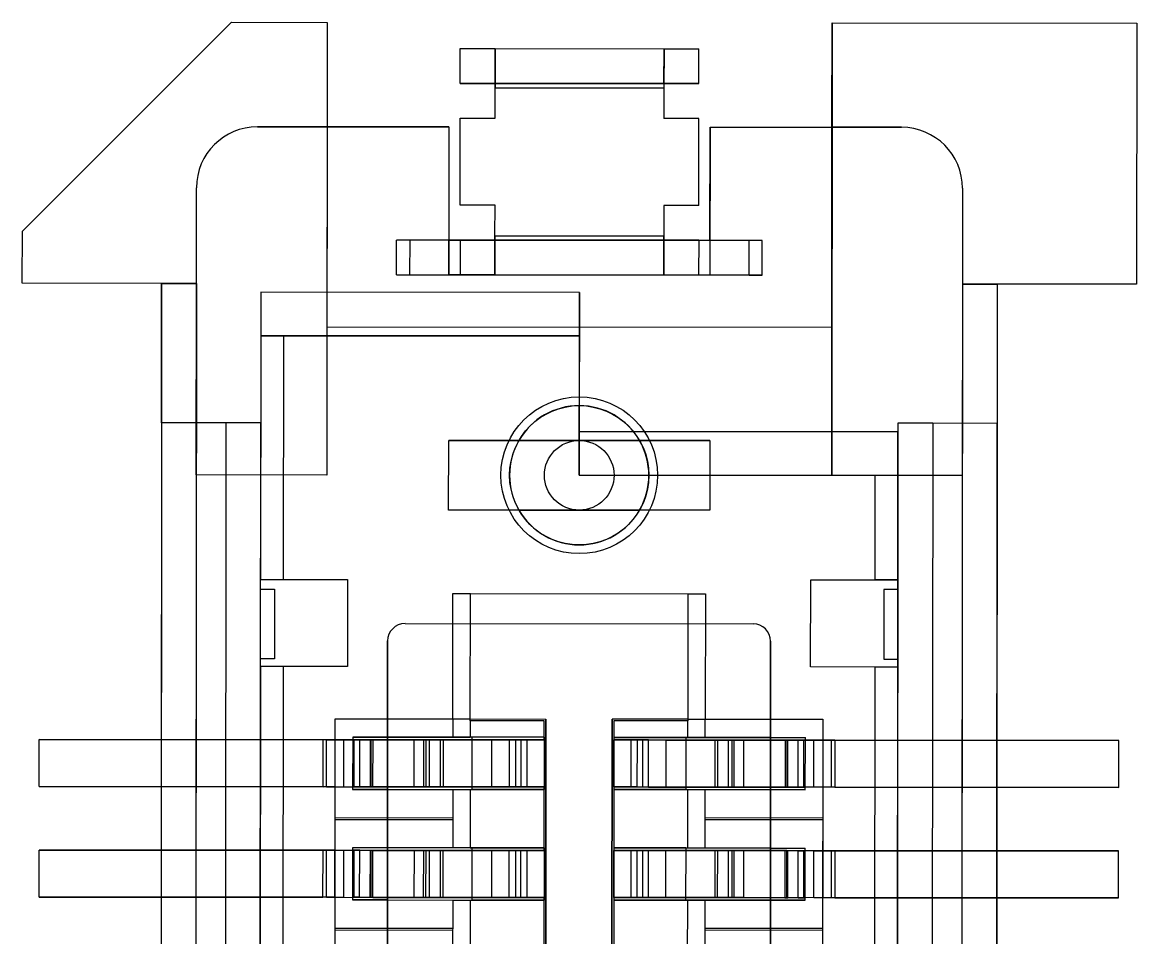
# Model space of a CAD drawing. Extents: x 21 to 75.1, y 333 to 387.
# Drawn here: x 57.17 to 63.57, y 363.42 to 368.68 of the extents above; entities that cross this region are included whole.
import ezdxf

# ---------------------------------------------------------------- set-up
doc = ezdxf.new("R2010")
doc.units = 0
doc.layers.get('0').update_dxf_attribs({"linetype": 'CONTINUOUS'})

msp = doc.modelspace()

# ---------------------------------------------------------------- linework, layer by layer
at = {"color": 7, "linetype": 'CONTINUOUS'}
for p, q in [((57.1731, 367.4775), (58.374, 368.6765)), ((58.374, 368.6765), (58.924, 368.6761)), ((58.924, 368.6761), (58.9219, 366.0761)), ((58.924, 368.6761), (58.9235, 368.0761)), ((61.824, 368.6738), (61.8219, 366.0738)), ((61.8235, 368.0738), (61.824, 368.6738)), ((61.824, 368.6738), (63.574, 368.6724)), ((63.574, 368.6724), (63.5728, 367.1724)), ((59.6887, 368.3255), (59.6889, 368.5255)), ((59.6889, 368.5255), (61.0589, 368.5244)), ((59.6889, 368.5255), (59.8889, 368.5253)), ((59.8889, 368.5253), (59.8887, 368.3253)), ((59.8887, 368.3003), (59.8889, 368.5253)), ((59.8889, 368.5253), (60.8589, 368.5246)), ((60.8587, 368.3246), (60.8589, 368.5246)), ((60.8589, 368.5246), (60.8587, 368.2996)), ((60.8589, 368.5246), (61.0589, 368.5244)), ((61.0587, 368.3244), (61.0589, 368.5244)), ((61.0587, 368.3244), (59.6887, 368.3255)), ((59.6887, 368.3255), (59.8887, 368.3253)), ((59.8887, 368.3253), (60.8587, 368.3246)), ((59.8887, 368.3253), (59.8887, 368.3003)), ((59.8886, 368.1253), (59.8887, 368.3003)), ((59.8887, 368.3003), (60.8587, 368.2996)), ((60.8587, 368.2996), (60.8586, 368.1246)), ((60.8587, 368.3246), (61.0587, 368.3244)), ((60.8587, 368.3246), (60.8587, 368.2996)), ((58.5235, 368.0764), (59.6235, 368.0755)), ((58.9235, 368.0761), (58.5235, 368.0764)), ((58.9235, 368.0761), (58.9226, 366.9261)), ((59.6235, 368.0755), (58.9235, 368.0761)), ((59.6235, 368.0755), (59.6229, 367.2255)), ((59.6235, 368.0755), (59.623, 367.4255)), ((59.6882, 367.6255), (59.6886, 368.1255)), ((59.6886, 368.1255), (59.8886, 368.1253)), ((61.0586, 368.1244), (60.8586, 368.1246)), ((61.0582, 367.6244), (61.0586, 368.1244)), ((61.1235, 368.0743), (61.1229, 367.2243)), ((61.123, 367.4243), (61.1235, 368.0743)), ((61.1235, 368.0743), (62.2235, 368.0735)), ((61.1235, 368.0743), (61.8235, 368.0738)), ((61.8226, 366.9238), (61.8235, 368.0738)), ((62.2235, 368.0735), (61.8235, 368.0738)), ((58.1728, 367.1767), (58.1733, 367.7267)), ((62.5733, 367.7232), (62.5728, 367.1732)), ((59.8882, 367.6253), (59.6882, 367.6255)), ((59.888, 367.4503), (59.8882, 367.6253)), ((60.8582, 367.6246), (60.858, 367.4496)), ((61.0582, 367.6244), (60.8582, 367.6246)), ((57.1728, 367.1775), (57.1731, 367.4775)), ((59.8879, 367.2253), (59.888, 367.4503)), ((59.888, 367.4503), (60.858, 367.4496)), ((59.888, 367.4503), (59.888, 367.4253)), ((60.858, 367.4496), (60.8579, 367.2246)), ((60.858, 367.4246), (60.858, 367.4496)), ((59.3229, 367.2258), (59.323, 367.4258)), ((59.623, 367.4255), (59.323, 367.4258)), ((59.398, 367.4257), (59.323, 367.4258)), ((59.398, 367.4257), (59.3979, 367.2257)), ((59.623, 367.4255), (59.398, 367.4257)), ((59.6229, 367.2255), (59.623, 367.4255)), ((59.623, 367.4255), (61.123, 367.4243)), ((59.688, 367.4255), (59.623, 367.4255)), ((59.688, 367.4255), (59.6879, 367.2255)), ((59.888, 367.4253), (59.688, 367.4255)), ((59.888, 367.4253), (59.8879, 367.2253)), ((60.858, 367.4246), (59.888, 367.4253)), ((60.8579, 367.2246), (60.858, 367.4246)), ((61.058, 367.4244), (60.858, 367.4246)), ((61.058, 367.4244), (61.0579, 367.2244)), ((61.058, 367.4244), (61.123, 367.4243)), ((61.123, 367.4243), (61.1229, 367.2243)), ((61.123, 367.4243), (61.423, 367.4241)), ((61.348, 367.4242), (61.123, 367.4243)), ((61.3479, 367.2242), (61.348, 367.4242)), ((61.423, 367.4241), (61.348, 367.4242)), ((61.4229, 367.2241), (61.423, 367.4241)), ((58.1728, 367.1767), (57.1728, 367.1775)), ((57.9728, 367.1769), (57.9698, 363.3769)), ((57.9722, 366.3769), (57.9728, 367.1769)), ((57.9728, 367.1769), (58.1728, 367.1767)), ((58.1728, 367.1767), (58.1613, 352.7767)), ((58.1719, 366.0767), (58.1728, 367.1767)), ((61.4229, 367.2241), (59.3229, 367.2258)), ((59.3229, 367.2258), (59.3979, 367.2257)), ((59.3979, 367.2257), (61.3479, 367.2242)), ((59.6879, 367.2255), (59.6229, 367.2255)), ((59.8879, 367.2253), (59.6879, 367.2255)), ((61.0579, 367.2244), (59.6879, 367.2255)), ((60.8579, 367.2246), (59.8879, 367.2253)), ((61.0579, 367.2244), (60.8579, 367.2246)), ((61.1229, 367.2243), (61.0579, 367.2244)), ((61.3479, 367.2242), (61.4229, 367.2241)), ((62.5728, 367.1732), (62.5613, 352.7732)), ((62.5728, 367.1732), (62.5719, 366.0732)), ((62.5728, 367.1732), (62.7728, 367.173)), ((63.5728, 367.1724), (62.5728, 367.1732)), ((62.7728, 367.173), (62.7698, 363.373)), ((62.7728, 367.173), (62.7722, 366.373)), ((58.5428, 367.1264), (58.5422, 366.3764)), ((58.5428, 367.1264), (58.5426, 366.8764)), ((60.3728, 367.1249), (58.5428, 367.1264)), ((60.3728, 367.1249), (60.3721, 366.3249)), ((60.3726, 366.8749), (60.3728, 367.1249)), ((58.9226, 366.9261), (58.9219, 366.0761)), ((61.8226, 366.9238), (58.9226, 366.9261)), ((61.8219, 366.0738), (61.8226, 366.9238)), ((58.5426, 366.8764), (58.5415, 365.4764)), ((58.6726, 366.8763), (58.5426, 366.8764)), ((58.5426, 366.8764), (60.3726, 366.8749)), ((58.6726, 366.8763), (58.6715, 365.4763)), ((60.3726, 366.8749), (58.6726, 366.8763)), ((60.3719, 366.0749), (60.3726, 366.8749)), ((57.9722, 366.3769), (57.9697, 363.2769)), ((58.5422, 366.3764), (57.9722, 366.3769)), ((58.3422, 366.3766), (57.9722, 366.3769)), ((58.3422, 366.3766), (58.3397, 363.2766)), ((58.5422, 366.3764), (58.3422, 366.3766)), ((58.5319, 353.5764), (58.5422, 366.3764)), ((62.2022, 366.3735), (62.1919, 353.5735)), ((62.2022, 366.3735), (62.2021, 366.3235)), ((62.7722, 366.373), (62.2022, 366.3735)), ((62.4022, 366.3733), (62.2022, 366.3735)), ((62.4022, 366.3733), (62.3997, 363.2733)), ((62.7722, 366.373), (62.4022, 366.3733)), ((62.7697, 363.273), (62.7722, 366.373)), ((60.3721, 366.3249), (60.3719, 366.0749)), ((62.2021, 366.3235), (60.3721, 366.3249)), ((62.2019, 366.0735), (62.2021, 366.3235)), ((59.6218, 365.8755), (59.6221, 366.2755)), ((59.6221, 366.2755), (61.1221, 366.2743)), ((60.0257, 366.2752), (59.6221, 366.2755)), ((60.7185, 366.2747), (60.0257, 366.2752)), ((61.1221, 366.2743), (60.7185, 366.2747)), ((61.1221, 366.2743), (61.1218, 365.8743)), ((58.1719, 366.0767), (58.1622, 353.8767)), ((58.9219, 366.0761), (58.1719, 366.0767)), ((62.0719, 366.0736), (60.3719, 366.0749)), ((60.3719, 366.0749), (62.2019, 366.0735)), ((62.5719, 366.0732), (61.8219, 366.0738)), ((62.0715, 365.4736), (62.0719, 366.0736)), ((62.2019, 366.0735), (62.0719, 366.0736)), ((62.2015, 365.4735), (62.2019, 366.0735)), ((62.5719, 366.0732), (62.5622, 353.8732)), ((61.1218, 365.8743), (59.6218, 365.8755)), ((60.0254, 365.8752), (59.6218, 365.8755)), ((60.0254, 365.8752), (60.7182, 365.8747)), ((61.1218, 365.8743), (60.7182, 365.8747)), ((58.5411, 364.9764), (58.5415, 365.4764)), ((58.5415, 365.4764), (58.6715, 365.4763)), ((58.5415, 365.4764), (59.0415, 365.476)), ((58.6715, 365.4763), (59.0415, 365.476)), ((59.0415, 365.476), (59.0411, 364.976)), ((61.7011, 364.9739), (61.7015, 365.4739)), ((61.7015, 365.4739), (62.0715, 365.4736)), ((61.7015, 365.4739), (62.2015, 365.4735)), ((62.2015, 365.4735), (62.0715, 365.4736)), ((62.2011, 364.9735), (62.2015, 365.4735)), ((58.5411, 365.0214), (58.5414, 365.4214)), ((58.5414, 365.4214), (58.6214, 365.4213)), ((58.6214, 365.4213), (58.6211, 365.0213)), ((59.6458, 364.6755), (59.6464, 365.3955)), ((59.6464, 365.3955), (59.7464, 365.3954)), ((59.6464, 365.3955), (61.0964, 365.3944)), ((59.7458, 364.6754), (59.7464, 365.3954)), ((59.7464, 365.3954), (60.9964, 365.3944)), ((60.9964, 365.3944), (60.9958, 364.6744)), ((60.9964, 365.3944), (61.0964, 365.3944)), ((61.0964, 365.3944), (61.0958, 364.6744)), ((62.1214, 365.4185), (62.1211, 365.0185)), ((62.2014, 365.4185), (62.1214, 365.4185)), ((62.2011, 365.0185), (62.2014, 365.4185)), ((59.3713, 365.2232), (61.3713, 365.2216)), ((59.2712, 365.1233), (59.2697, 363.2758)), ((59.2707, 364.5708), (59.2712, 365.1233)), ((61.4697, 363.2741), (61.4712, 365.1216)), ((61.4712, 365.1216), (61.4707, 364.5691)), ((58.6211, 365.0213), (58.5411, 365.0214)), ((62.1211, 365.0185), (62.2011, 365.0185)), ((58.5411, 364.9764), (58.533, 354.9764)), ((58.6711, 364.9763), (58.5411, 364.9764)), ((59.0411, 364.976), (58.5411, 364.9764)), ((58.6711, 364.9763), (58.663, 354.9763)), ((59.0411, 364.976), (58.6711, 364.9763)), ((62.0711, 364.9736), (61.7011, 364.9739)), ((62.2011, 364.9735), (61.7011, 364.9739)), ((62.063, 354.9736), (62.0711, 364.9736)), ((62.2011, 364.9735), (62.0711, 364.9736)), ((62.193, 354.9735), (62.2011, 364.9735)), ((58.9633, 355.2761), (58.9708, 364.6761)), ((58.9704, 364.1086), (58.9708, 364.6761)), ((58.9708, 364.6761), (59.6458, 364.6755)), ((59.6458, 364.6755), (59.6457, 364.5705)), ((59.6458, 364.6755), (59.7458, 364.6754)), ((59.7458, 364.6654), (59.7457, 364.5704)), ((59.7458, 364.6754), (60.1808, 364.6751)), ((59.7458, 364.6654), (59.7458, 364.6754)), ((60.1708, 364.6651), (59.7458, 364.6654)), ((60.1707, 364.5701), (60.1708, 364.6651)), ((60.1808, 364.6751), (60.1715, 353.0251)), ((60.1727, 354.5511), (60.1808, 364.6751)), ((60.5515, 353.0248), (60.5608, 364.6748)), ((60.5608, 364.6748), (60.5527, 354.5508)), ((60.9958, 364.6744), (60.5608, 364.6748)), ((60.5708, 364.6648), (60.5707, 364.5698)), ((60.9958, 364.6644), (60.5708, 364.6648)), ((60.9957, 364.5694), (60.9958, 364.6644)), ((60.9958, 364.6744), (60.9958, 364.6644)), ((60.9958, 364.6744), (61.0958, 364.6744)), ((61.0957, 364.5694), (61.0958, 364.6744)), ((61.0958, 364.6744), (61.7708, 364.6738)), ((61.7708, 364.6738), (61.7633, 355.2738)), ((61.7708, 364.6738), (61.7704, 364.1063)), ((57.2705, 364.2874), (57.2707, 364.5574)), ((58.9007, 364.5561), (57.2707, 364.5574)), ((57.2707, 364.5574), (58.9207, 364.5561)), ((58.9005, 364.2861), (58.9007, 364.5561)), ((58.9676, 364.5561), (58.9007, 364.5561)), ((58.9205, 364.2861), (58.9207, 364.5561)), ((58.9207, 364.5561), (59.0196, 364.556)), ((58.9676, 364.5561), (58.9674, 364.2861)), ((59.4235, 364.5557), (58.9676, 364.5561)), ((59.0194, 364.286), (59.0196, 364.556)), ((59.0196, 364.556), (59.4904, 364.5557)), ((59.0707, 364.571), (59.0705, 364.271)), ((59.0707, 364.556), (59.0705, 364.286)), ((59.2707, 364.5708), (59.0707, 364.571)), ((59.0707, 364.571), (59.6457, 364.5705)), ((59.1114, 364.556), (59.071, 364.556)), ((59.0788, 364.286), (59.0791, 364.556)), ((59.0791, 364.556), (59.4791, 364.5557)), ((59.1112, 364.286), (59.1114, 364.556)), ((59.5122, 364.5556), (59.1114, 364.556)), ((59.1707, 364.5559), (59.1705, 364.2859)), ((59.1873, 364.5559), (59.1707, 364.5559)), ((59.1757, 364.5559), (59.1755, 364.2859)), ((59.5757, 364.5556), (59.1757, 364.5559)), ((59.1871, 364.2859), (59.1873, 364.5559)), ((59.1873, 364.5559), (59.5122, 364.5556)), ((59.2705, 364.2708), (59.2707, 364.5708)), ((59.7576, 364.5704), (59.2707, 364.5708)), ((59.4233, 364.2857), (59.4235, 364.5557)), ((59.5907, 364.5556), (59.4235, 364.5557)), ((59.4788, 364.2857), (59.4791, 364.5557)), ((59.4791, 364.5557), (59.9707, 364.5553)), ((59.4904, 364.5557), (59.4902, 364.2857)), ((59.4904, 364.5557), (59.5907, 364.5556)), ((59.512, 364.2856), (59.5122, 364.5556)), ((59.5755, 364.2856), (59.5757, 364.5556)), ((59.5757, 364.5556), (59.8707, 364.5553)), ((59.5907, 364.5556), (59.5905, 364.2856)), ((59.5907, 364.5556), (60.1707, 364.5551)), ((60.0707, 364.5552), (59.5907, 364.5556)), ((59.6457, 364.5705), (59.7457, 364.5704)), ((60.1707, 364.5701), (59.7457, 364.5704)), ((59.7573, 364.2704), (59.7576, 364.5704)), ((60.1707, 364.5701), (59.7576, 364.5704)), ((59.8705, 364.2853), (59.8707, 364.5553)), ((60.0057, 364.5552), (59.8707, 364.5553)), ((59.9705, 364.2853), (59.9707, 364.5553)), ((59.9707, 364.5553), (60.0057, 364.5552)), ((60.0057, 364.5552), (60.0055, 364.2852)), ((60.0057, 364.5552), (60.0357, 364.5552)), ((60.0357, 364.5552), (60.0355, 364.2852)), ((60.0357, 364.5552), (60.0707, 364.5552)), ((60.1707, 364.5551), (60.0357, 364.5552)), ((60.0707, 364.5552), (60.0705, 364.2852)), ((60.1707, 364.5551), (60.0707, 364.5552)), ((60.1707, 364.5701), (60.1705, 364.2701)), ((60.1707, 364.5551), (60.1705, 364.2851)), ((60.1707, 364.5551), (60.1707, 364.5701)), ((60.5707, 364.5698), (60.5705, 364.2698)), ((60.5705, 364.2848), (60.5707, 364.5548)), ((60.5707, 364.5698), (60.5707, 364.5548)), ((60.5707, 364.5698), (60.9957, 364.5694)), ((60.9839, 364.5695), (60.5707, 364.5698)), ((60.5707, 364.5548), (60.6707, 364.5547)), ((60.7057, 364.5547), (60.5707, 364.5548)), ((60.5707, 364.5548), (61.1507, 364.5543)), ((60.6705, 364.2847), (60.6707, 364.5547)), ((61.1507, 364.5543), (60.6707, 364.5547)), ((60.7057, 364.5547), (60.6707, 364.5547)), ((60.7055, 364.2847), (60.7057, 364.5547)), ((60.7357, 364.5547), (60.7057, 364.5547)), ((60.7357, 364.5547), (60.7355, 364.2847)), ((60.8707, 364.5545), (60.7357, 364.5547)), ((60.7707, 364.5546), (60.7357, 364.5547)), ((60.7705, 364.2846), (60.7707, 364.5546)), ((60.7707, 364.5546), (61.2624, 364.5542)), ((60.8705, 364.2845), (60.8707, 364.5545)), ((60.8707, 364.5545), (61.1657, 364.5543)), ((60.9839, 364.5695), (60.9837, 364.2695)), ((61.4707, 364.5691), (60.9839, 364.5695)), ((60.9957, 364.5694), (61.0957, 364.5694)), ((61.0957, 364.5694), (61.6707, 364.5689)), ((61.1507, 364.5543), (61.1505, 364.2843)), ((61.1507, 364.5543), (61.2511, 364.5542)), ((61.3181, 364.5542), (61.1507, 364.5543)), ((61.1657, 364.5543), (61.1655, 364.2843)), ((61.5657, 364.554), (61.1657, 364.5543)), ((61.229, 364.2843), (61.2292, 364.5543)), ((61.2292, 364.5543), (61.5541, 364.554)), ((61.63, 364.5539), (61.2292, 364.5543)), ((61.2509, 364.2842), (61.2511, 364.5542)), ((61.2511, 364.5542), (61.7203, 364.5539)), ((61.2622, 364.2842), (61.2624, 364.5542)), ((61.2624, 364.5542), (61.6624, 364.5539)), ((61.3179, 364.2842), (61.3181, 364.5542)), ((61.773, 364.5538), (61.3181, 364.5542)), ((61.4707, 364.5691), (61.4705, 364.2691)), ((61.4707, 364.5691), (61.6707, 364.5689)), ((61.5541, 364.554), (61.5539, 364.284)), ((61.5541, 364.554), (61.5707, 364.554)), ((61.5655, 364.284), (61.5657, 364.554)), ((61.5705, 364.284), (61.5707, 364.554)), ((61.6298, 364.2839), (61.63, 364.5539)), ((61.63, 364.5539), (61.6704, 364.5539)), ((61.6622, 364.2839), (61.6624, 364.5539)), ((61.6705, 364.2689), (61.6707, 364.5689)), ((61.6705, 364.2839), (61.6707, 364.5539)), ((61.7201, 364.2839), (61.7203, 364.5539)), ((61.7203, 364.5539), (61.8207, 364.5538)), ((61.7728, 364.2838), (61.773, 364.5538)), ((61.8399, 364.5538), (61.773, 364.5538)), ((61.8205, 364.2838), (61.8207, 364.5538)), ((61.8207, 364.5538), (63.4707, 364.5525)), ((61.8399, 364.5538), (61.8397, 364.2838)), ((63.4707, 364.5525), (61.8399, 364.5538)), ((63.4705, 364.2825), (63.4707, 364.5525)), ((57.2705, 364.2874), (58.9005, 364.2861)), ((58.9205, 364.2861), (57.2705, 364.2874)), ((58.9674, 364.2861), (58.9005, 364.2861)), ((58.9205, 364.2861), (59.0194, 364.286)), ((58.9674, 364.2861), (59.4233, 364.2857)), ((59.0194, 364.286), (59.4902, 364.2857)), ((59.0705, 364.271), (59.6455, 364.2705)), ((59.2705, 364.2708), (59.0705, 364.271)), ((59.1112, 364.286), (59.0708, 364.286)), ((59.0788, 364.286), (59.4788, 364.2857)), ((59.512, 364.2856), (59.1112, 364.286)), ((59.1871, 364.2859), (59.1705, 364.2859)), ((59.5755, 364.2856), (59.1755, 364.2859)), ((59.1871, 364.2859), (59.512, 364.2856)), ((59.2702, 363.9358), (59.2705, 364.2708)), ((59.2705, 364.2708), (59.7573, 364.2704)), ((59.4233, 364.2857), (59.5905, 364.2856)), ((59.4788, 364.2857), (59.9705, 364.2853)), ((59.4902, 364.2857), (59.5905, 364.2856)), ((59.8705, 364.2853), (59.5755, 364.2856)), ((59.5905, 364.2856), (60.1705, 364.2851)), ((60.0705, 364.2852), (59.5905, 364.2856)), ((59.6455, 364.2705), (59.6454, 364.108)), ((59.6455, 364.2705), (59.7455, 364.2704)), ((59.7455, 364.2704), (59.7452, 363.9354)), ((59.7455, 364.2704), (60.1705, 364.2701)), ((60.1705, 364.2701), (59.7573, 364.2704)), ((60.0055, 364.2852), (59.8705, 364.2853)), ((59.9705, 364.2853), (60.0055, 364.2852)), ((60.0055, 364.2852), (60.0355, 364.2852)), ((60.0355, 364.2852), (60.0705, 364.2852)), ((60.0355, 364.2852), (60.1705, 364.2851)), ((60.1705, 364.2851), (60.0705, 364.2852)), ((60.1702, 363.9351), (60.1705, 364.2701)), ((60.1705, 364.2701), (60.1705, 364.2851)), ((60.5705, 364.2698), (60.5702, 363.9348)), ((60.6705, 364.2847), (60.5705, 364.2848)), ((60.5705, 364.2848), (61.1505, 364.2843)), ((60.7055, 364.2847), (60.5705, 364.2848)), ((60.5705, 364.2848), (60.5705, 364.2698)), ((60.9837, 364.2695), (60.5705, 364.2698)), ((60.5705, 364.2698), (60.9955, 364.2694)), ((61.1505, 364.2843), (60.6705, 364.2847)), ((60.6705, 364.2847), (60.7055, 364.2847)), ((60.7055, 364.2847), (60.7355, 364.2847)), ((60.7355, 364.2847), (60.7705, 364.2846)), ((60.8705, 364.2845), (60.7355, 364.2847)), ((60.7705, 364.2846), (61.2622, 364.2842)), ((61.1655, 364.2843), (60.8705, 364.2845)), ((61.4705, 364.2691), (60.9837, 364.2695)), ((60.9952, 363.9344), (60.9955, 364.2694)), ((60.9955, 364.2694), (61.0955, 364.2694)), ((61.0954, 364.1069), (61.0955, 364.2694)), ((61.0955, 364.2694), (61.6705, 364.2689)), ((61.1505, 364.2843), (61.2509, 364.2842)), ((61.3179, 364.2842), (61.1505, 364.2843)), ((61.5655, 364.284), (61.1655, 364.2843)), ((61.6298, 364.2839), (61.229, 364.2843)), ((61.229, 364.2843), (61.5539, 364.284)), ((61.7201, 364.2839), (61.2509, 364.2842)), ((61.2622, 364.2842), (61.6622, 364.2839)), ((61.7728, 364.2838), (61.3179, 364.2842)), ((61.4705, 364.2691), (61.4702, 363.9341)), ((61.6705, 364.2689), (61.4705, 364.2691)), ((61.5539, 364.284), (61.5705, 364.284)), ((61.6298, 364.2839), (61.6702, 364.2839)), ((61.8205, 364.2838), (61.7201, 364.2839)), ((61.8397, 364.2838), (61.7728, 364.2838)), ((63.4705, 364.2825), (61.8205, 364.2838)), ((61.8397, 364.2838), (63.4705, 364.2825)), ((58.9704, 364.0986), (58.9704, 364.1086)), ((58.9704, 364.1086), (59.6454, 364.108)), ((59.6454, 364.108), (59.6454, 364.098)), ((61.0954, 364.0969), (61.0954, 364.1069)), ((61.7704, 364.1063), (61.0954, 364.1069)), ((61.7704, 364.1063), (61.7704, 364.0963)), ((58.9699, 363.4736), (58.9704, 364.0986)), ((58.9704, 364.0986), (59.6454, 364.098)), ((59.6454, 364.098), (59.6452, 363.9355)), ((61.0952, 363.9344), (61.0954, 364.0969)), ((61.7704, 364.0963), (61.0954, 364.0969)), ((61.7704, 364.0963), (61.7699, 363.4713)), ((57.27, 363.6524), (57.2702, 363.9224)), ((58.9002, 363.9211), (57.2702, 363.9224)), ((57.2702, 363.9224), (58.9202, 363.9211)), ((58.9, 363.6511), (58.9002, 363.9211)), ((58.9671, 363.9211), (58.9002, 363.9211)), ((58.92, 363.6511), (58.9202, 363.9211)), ((58.9202, 363.9211), (59.0191, 363.921)), ((58.9671, 363.9211), (58.9669, 363.6511)), ((59.423, 363.9207), (58.9671, 363.9211)), ((59.0189, 363.651), (59.0191, 363.921)), ((59.0191, 363.921), (59.4899, 363.9207)), ((59.0702, 363.936), (59.07, 363.636)), ((59.0702, 363.921), (59.07, 363.651)), ((59.2702, 363.9358), (59.0702, 363.936)), ((59.6452, 363.9355), (59.0702, 363.936)), ((59.1109, 363.921), (59.0705, 363.921)), ((59.0783, 363.651), (59.0785, 363.921)), ((59.0785, 363.921), (59.4785, 363.9207)), ((59.1107, 363.651), (59.1109, 363.921)), ((59.5117, 363.9206), (59.1109, 363.921)), ((59.1702, 363.9209), (59.17, 363.6509)), ((59.1868, 363.9209), (59.1702, 363.9209)), ((59.1752, 363.9209), (59.175, 363.6509)), ((59.5752, 363.9206), (59.1752, 363.9209)), ((59.1866, 363.6509), (59.1868, 363.9209)), ((59.1868, 363.9209), (59.5117, 363.9206)), ((59.27, 363.6358), (59.2702, 363.9358)), ((59.7571, 363.9354), (59.2702, 363.9358)), ((59.423, 363.9207), (59.4228, 363.6507)), ((59.5902, 363.9206), (59.423, 363.9207)), ((59.4783, 363.6507), (59.4785, 363.9207)), ((59.4785, 363.9207), (59.9702, 363.9203)), ((59.4899, 363.9207), (59.4897, 363.6507)), ((59.4899, 363.9207), (59.5902, 363.9206)), ((59.5115, 363.6506), (59.5117, 363.9206)), ((59.575, 363.6506), (59.5752, 363.9206)), ((59.5752, 363.9206), (59.8702, 363.9203)), ((59.59, 363.6506), (59.5902, 363.9206)), ((59.5902, 363.9206), (60.1702, 363.9201)), ((60.0702, 363.9202), (59.5902, 363.9206)), ((59.7452, 363.9354), (59.6452, 363.9355)), ((59.7452, 363.9354), (60.1702, 363.9351)), ((59.7568, 363.6354), (59.7571, 363.9354)), ((60.1702, 363.9351), (59.7571, 363.9354)), ((59.87, 363.6503), (59.8702, 363.9203)), ((60.0052, 363.9202), (59.8702, 363.9203)), ((59.97, 363.6503), (59.9702, 363.9203)), ((59.9702, 363.9203), (60.0052, 363.9202)), ((60.0052, 363.9202), (60.005, 363.6502)), ((60.0052, 363.9202), (60.0352, 363.9202)), ((60.0352, 363.9202), (60.035, 363.6502)), ((60.0352, 363.9202), (60.0702, 363.9202)), ((60.1702, 363.9201), (60.0352, 363.9202)), ((60.0702, 363.9202), (60.07, 363.6502)), ((60.1702, 363.9201), (60.0702, 363.9202)), ((60.1702, 363.9351), (60.17, 363.6351)), ((60.1702, 363.9201), (60.17, 363.6501)), ((60.1702, 363.9201), (60.1702, 363.9351)), ((60.5702, 363.9348), (60.57, 363.6348)), ((60.57, 363.6498), (60.5702, 363.9198)), ((60.5702, 363.9348), (60.5702, 363.9198)), ((60.5702, 363.9348), (60.9952, 363.9344)), ((60.9834, 363.9345), (60.5702, 363.9348)), ((60.5702, 363.9198), (60.6702, 363.9197)), ((60.7052, 363.9197), (60.5702, 363.9198)), ((60.5702, 363.9198), (61.1502, 363.9193)), ((60.67, 363.6497), (60.6702, 363.9197)), ((61.1502, 363.9193), (60.6702, 363.9197)), ((60.7052, 363.9197), (60.6702, 363.9197)), ((60.705, 363.6497), (60.7052, 363.9197)), ((60.7352, 363.9197), (60.7052, 363.9197)), ((60.7352, 363.9197), (60.735, 363.6497)), ((60.8702, 363.9195), (60.7352, 363.9197)), ((60.7702, 363.9196), (60.7352, 363.9197)), ((60.77, 363.6496), (60.7702, 363.9196)), ((60.7702, 363.9196), (61.2619, 363.9192)), ((60.87, 363.6495), (60.8702, 363.9195)), ((60.8702, 363.9195), (61.1652, 363.9193)), ((60.9834, 363.9345), (60.9832, 363.6345)), ((61.4702, 363.9341), (60.9834, 363.9345)), ((60.9952, 363.9344), (61.0952, 363.9344)), ((61.0952, 363.9344), (61.6702, 363.9339)), ((61.1502, 363.9193), (61.15, 363.6493)), ((61.1502, 363.9193), (61.2506, 363.9192)), ((61.3176, 363.9192), (61.1502, 363.9193)), ((61.1652, 363.9193), (61.165, 363.6493)), ((61.5652, 363.919), (61.1652, 363.9193)), ((61.2285, 363.6493), (61.2287, 363.9193)), ((61.2287, 363.9193), (61.5536, 363.919)), ((61.6295, 363.9189), (61.2287, 363.9193)), ((61.2504, 363.6492), (61.2506, 363.9192)), ((61.2506, 363.9192), (61.7198, 363.9189)), ((61.2617, 363.6492), (61.2619, 363.9192)), ((61.2619, 363.9192), (61.6619, 363.9189)), ((61.3174, 363.6492), (61.3176, 363.9192)), ((61.7725, 363.9188), (61.3176, 363.9192)), ((61.4702, 363.9341), (61.47, 363.6341)), ((61.4702, 363.9341), (61.6702, 363.9339)), ((61.5536, 363.919), (61.5534, 363.649)), ((61.5536, 363.919), (61.5702, 363.919)), ((61.565, 363.649), (61.5652, 363.919)), ((61.57, 363.649), (61.5702, 363.919)), ((61.6293, 363.6489), (61.6295, 363.9189)), ((61.6295, 363.9189), (61.6699, 363.9189)), ((61.6617, 363.6489), (61.6619, 363.9189)), ((61.67, 363.6339), (61.6702, 363.9339)), ((61.67, 363.6489), (61.6702, 363.9189)), ((61.7196, 363.6489), (61.7198, 363.9189)), ((61.7198, 363.9189), (61.8202, 363.9188)), ((61.7723, 363.6488), (61.7725, 363.9188)), ((61.8394, 363.9188), (61.7725, 363.9188)), ((61.82, 363.6488), (61.8202, 363.9188)), ((61.8202, 363.9188), (63.4702, 363.9175)), ((61.8394, 363.9188), (61.8392, 363.6488)), ((63.4702, 363.9175), (61.8394, 363.9188)), ((63.47, 363.6475), (63.4702, 363.9175)), ((57.27, 363.6524), (58.9, 363.6511)), ((58.92, 363.6511), (57.27, 363.6524)), ((58.9669, 363.6511), (58.9, 363.6511)), ((58.92, 363.6511), (59.0189, 363.651)), ((58.9669, 363.6511), (59.4228, 363.6507)), ((59.0189, 363.651), (59.4897, 363.6507)), ((59.07, 363.636), (59.645, 363.6355)), ((59.27, 363.6358), (59.07, 363.636)), ((59.1107, 363.651), (59.0703, 363.651)), ((59.0783, 363.651), (59.4783, 363.6507)), ((59.5115, 363.6506), (59.1107, 363.651)), ((59.1866, 363.6509), (59.17, 363.6509)), ((59.575, 363.6506), (59.175, 363.6509)), ((59.1866, 363.6509), (59.5115, 363.6506)), ((59.2697, 363.3008), (59.27, 363.6358)), ((59.27, 363.6358), (59.7568, 363.6354)), ((59.59, 363.6506), (59.4228, 363.6507)), ((59.4783, 363.6507), (59.97, 363.6503)), ((59.4897, 363.6507), (59.59, 363.6506)), ((59.87, 363.6503), (59.575, 363.6506)), ((59.59, 363.6506), (60.17, 363.6501)), ((60.07, 363.6502), (59.59, 363.6506)), ((59.645, 363.6355), (59.6449, 363.473)), ((59.645, 363.6355), (59.745, 363.6354)), ((59.745, 363.6354), (59.7447, 363.3004)), ((59.745, 363.6354), (60.17, 363.6351)), ((60.17, 363.6351), (59.7568, 363.6354)), ((60.005, 363.6502), (59.87, 363.6503)), ((59.97, 363.6503), (60.005, 363.6502)), ((60.005, 363.6502), (60.035, 363.6502)), ((60.035, 363.6502), (60.07, 363.6502)), ((60.035, 363.6502), (60.17, 363.6501)), ((60.17, 363.6501), (60.07, 363.6502)), ((60.1697, 363.3001), (60.17, 363.6351)), ((60.17, 363.6351), (60.17, 363.6501)), ((60.57, 363.6348), (60.5697, 363.2998)), ((60.67, 363.6497), (60.57, 363.6498)), ((60.57, 363.6498), (61.15, 363.6493)), ((60.705, 363.6497), (60.57, 363.6498)), ((60.57, 363.6498), (60.57, 363.6348)), ((60.9832, 363.6345), (60.57, 363.6348)), ((60.57, 363.6348), (60.995, 363.6344)), ((61.15, 363.6493), (60.67, 363.6497)), ((60.67, 363.6497), (60.705, 363.6497)), ((60.705, 363.6497), (60.735, 363.6497)), ((60.735, 363.6497), (60.77, 363.6496)), ((60.87, 363.6495), (60.735, 363.6497)), ((60.77, 363.6496), (61.2617, 363.6492)), ((61.165, 363.6493), (60.87, 363.6495)), ((61.47, 363.6341), (60.9832, 363.6345)), ((60.9947, 363.2994), (60.995, 363.6344)), ((60.995, 363.6344), (61.095, 363.6344)), ((61.0949, 363.4719), (61.095, 363.6344)), ((61.095, 363.6344), (61.67, 363.6339)), ((61.15, 363.6493), (61.2504, 363.6492)), ((61.3174, 363.6492), (61.15, 363.6493)), ((61.565, 363.649), (61.165, 363.6493)), ((61.6293, 363.6489), (61.2285, 363.6493)), ((61.2285, 363.6493), (61.5534, 363.649)), ((61.7196, 363.6489), (61.2504, 363.6492)), ((61.2617, 363.6492), (61.6617, 363.6489)), ((61.7723, 363.6488), (61.3174, 363.6492)), ((61.47, 363.6341), (61.4697, 363.2991)), ((61.67, 363.6339), (61.47, 363.6341)), ((61.5534, 363.649), (61.57, 363.649)), ((61.6293, 363.6489), (61.6697, 363.6489)), ((61.82, 363.6488), (61.7196, 363.6489)), ((61.8392, 363.6488), (61.7723, 363.6488)), ((63.47, 363.6475), (61.82, 363.6488)), ((61.8392, 363.6488), (63.47, 363.6475)), ((58.9693, 362.8386), (58.9698, 363.4636)), ((58.9698, 363.4636), (58.9699, 363.4736)), ((58.9698, 363.4636), (59.6448, 363.463)), ((58.9699, 363.4736), (59.6449, 363.473)), ((59.6448, 363.463), (59.6447, 363.3005)), ((59.6449, 363.473), (59.6448, 363.463)), ((61.0947, 363.2994), (61.0948, 363.4619)), ((61.0948, 363.4619), (61.0949, 363.4719)), ((61.7698, 363.4613), (61.0948, 363.4619)), ((61.7699, 363.4713), (61.0949, 363.4719)), ((61.7698, 363.4613), (61.7693, 362.8363)), ((61.7699, 363.4713), (61.7698, 363.4613))]:
    msp.add_line(p, q, dxfattribs=at)
for centre, radius in [((60.3719, 366.075), 0.45), ((60.3719, 366.075), 0.45), ((60.3719, 366.0749), 0.4), ((60.3719, 366.0749), 0.2)]:
    msp.add_circle(centre, radius, dxfattribs=at)
for centre, radius, start, end in [((58.5233, 367.7264), 0.35, 89.95406, 179.95406), ((58.5233, 367.7264), 0.35, 89.95406, 179.95406), ((62.2233, 367.7235), 0.35, 359.95406, 89.95406), ((62.2233, 367.7235), 0.35, 359.95406, 89.95406), ((60.3719, 366.0749), 0.4, 29.95406, 149.95406), ((60.3719, 366.0749), 0.4, 149.95406, 209.95406), ((60.3719, 366.0749), 0.4, 329.95406, 29.95406), ((60.3719, 366.0749), 0.4, 209.95406, 329.95406), ((59.3712, 365.1232), 0.1, 89.95406, 179.95406), ((59.3712, 365.1232), 0.1, 89.95406, 179.95406), ((61.3712, 365.1216), 0.1, 359.95406, 89.95406), ((61.3712, 365.1216), 0.1, 359.95406, 89.95406)]:
    msp.add_arc(centre, radius, start, end, dxfattribs=at)

doc.saveas('drawing.dxf')
